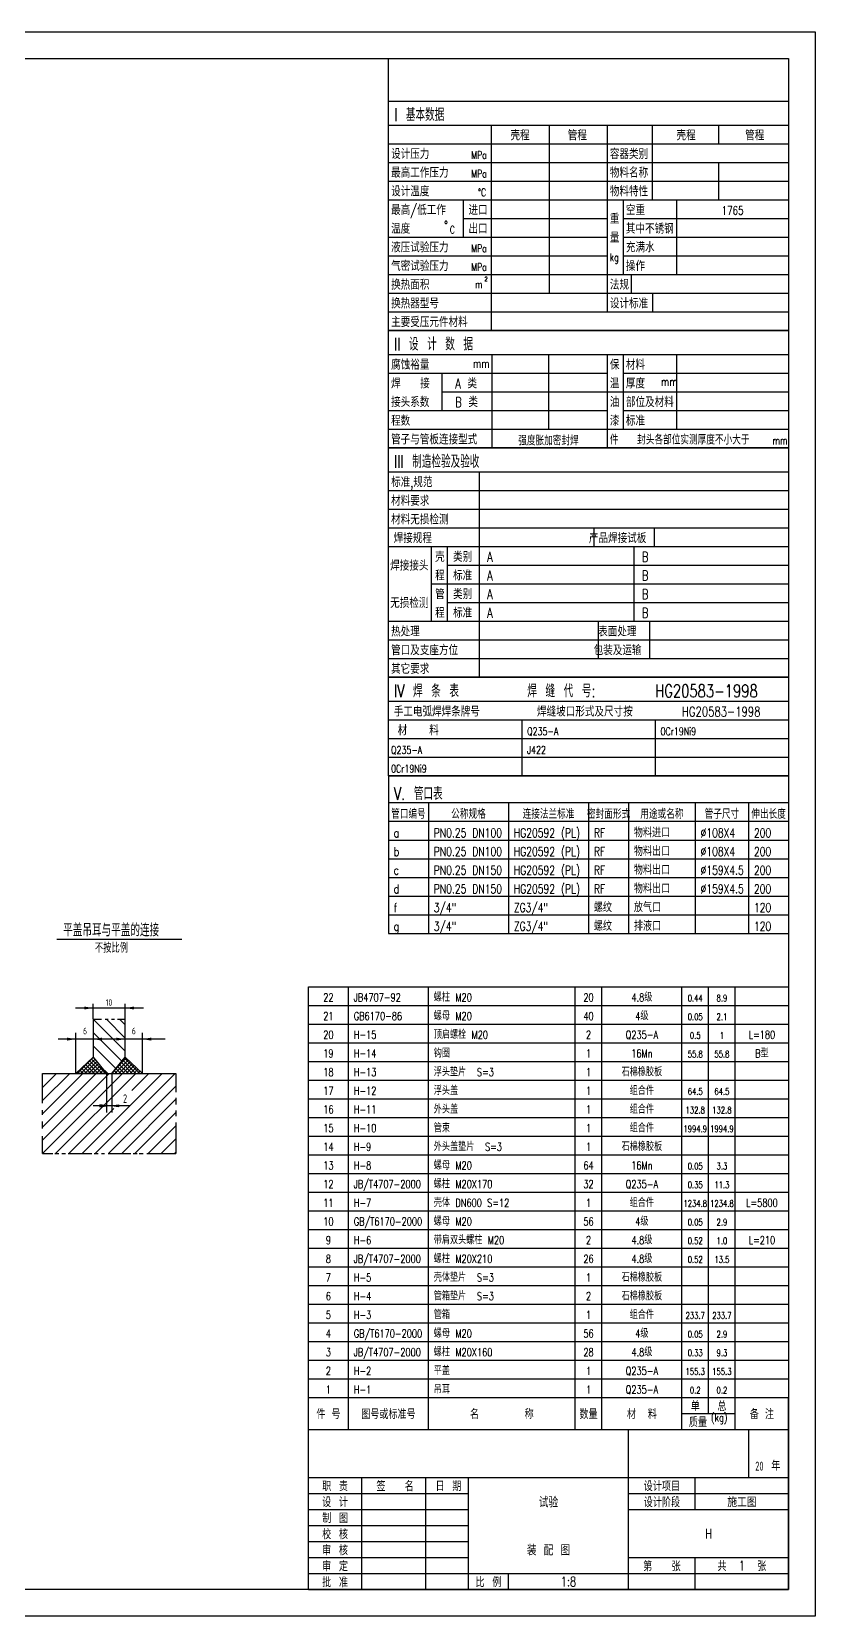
# Model space of a CAD drawing. Extents: x -200 to 6528, y -80 to 4672.
# Drawn here: x 4178 to 6528, y -80 to 4672 of the extents above; entities that cross this region are included whole.
import ezdxf
from ezdxf.enums import TextEntityAlignment as Align

# ---------------------------------------------------------------- set-up
doc = ezdxf.new("R2010")
doc.units = 0
doc.header["$LTSCALE"] = 30
doc.header["$MEASUREMENT"] = 0
doc.layers.get('DEFPOINTS').update_dxf_attribs({"linetype": 'CONTINUOUS'})
doc.layers.add('1', color=2, linetype='CONTINUOUS')
doc.layers.add('2', color=1, linetype='CONTINUOUS')
doc.styles.add('HZ', font='txt', dxfattribs={"width": 0.75, "bigfont": 'hztxt'})
doc.styles.get("Standard").update_dxf_attribs({"font": 'isocp.shx', "width": 0.707, "bigfont": 'hztxt.shx'})

# ---------------------------------------------------------------- blocks, each defined once
blk = doc.blocks.new('FZTJD000')
at = {"layer": '1'}
for p, q in [((10.33, 80.29), (57.16, 80.29)), ((42.84, 54.52), (17.29, 54.52)), ((23.95, 50.48), (23.95, 56.09)), ((35.95, 50.48), (35.95, 56.09)), ((50.9, 42.86), (10.83, 42.86)), ((17.49, 30.18), (17.49, 45.22)), ((42.41, 30.18), (42.41, 45.22))]:
    blk.add_line(p, q, dxfattribs=at)
at = {"layer": '1', "linetype": 'CONTINUOUS'}
for p, q in [((23.95, 50.3), (27.12, 50.3)), ((35.95, 38.3), (23.95, 50.3)), ((28.41, 50.3), (29.52, 50.3)), ((35.95, 43.25), (28.9, 50.3)), ((30.81, 50.3), (31.92, 50.3)), ((33.03, 50.3), (35.95, 50.3)), ((35.95, 48.2), (33.85, 50.3)), ((34.72, 34.58), (23.95, 45.35)), ((17.98, 30), (24, 36.02)), ((32.48, 31.86), (23.95, 40.4)), ((32.08, 31.37), (36.38, 35.67)), ((41.42, 30), (35.68, 35.74)), ((4.95, 18.91), (4.95, 30)), ((4.95, 0), (34.95, 30)), ((4.95, 4.95), (30, 30)), ((4.95, 9.9), (25.05, 30)), ((4.95, 14.85), (20.1, 30)), ((4.95, 19.8), (15.15, 30)), ((4.95, 24.75), (10.2, 30)), ((4.95, 29.7), (5.25, 30)), ((9.9, 0), (39.9, 30)), ((18.79, 30), (18.16, 30.63)), ((20.2, 30), (18.89, 31.31)), ((19.39, 30), (24.63, 35.24)), ((21.62, 30), (19.62, 32)), ((19.8, 0), (49.8, 30)), ((23.03, 30), (20.35, 32.69)), ((20.81, 30), (25.27, 34.47)), ((24.45, 30), (21.08, 33.37)), ((25.86, 30), (21.81, 34.06)), ((22.22, 30), (25.91, 33.69)), ((27.28, 30), (22.53, 34.74)), ((28.69, 30), (23.26, 35.43)), ((23.64, 30), (26.55, 32.91)), ((24.75, 0), (54.75, 30)), ((25.05, 30), (27.19, 32.14)), ((26.46, 30), (27.83, 31.36)), ((29.4, 30), (26.87, 32.53)), ((27.88, 30), (28.47, 30.59)), ((28.95, 30), (28.95, 15.35)), ((30.95, 30), (30.95, 15.35)), ((31.52, 30), (31.21, 30.31)), ((32.93, 30), (31.85, 31.09)), ((32.12, 30), (37.11, 34.99)), ((34.35, 30), (32.48, 31.86)), ((35.76, 30), (33.12, 32.64)), ((33.54, 30), (37.84, 34.3)), ((37.18, 30), (33.76, 33.41)), ((38.59, 30), (34.4, 34.19)), ((34.95, 30), (38.56, 33.61)), ((40, 30), (35.04, 34.97)), ((36.36, 30), (39.29, 32.93)), ((37.78, 30), (40.02, 32.24)), ((38.4, 23.55), (44.85, 30)), ((39.19, 30), (40.75, 31.56)), ((40.61, 30), (41.48, 30.87)), ((42.02, 30), (42.21, 30.19)), ((54.95, 30), (54.95, 22.98)), ((29.7, 0), (54.95, 25.25)), ((37.65, 17.85), (23.95, 17.85)), ((34.65, 0), (54.95, 20.3)), ((54.95, 20.86), (54.95, 18.38)), ((4.95, 14.49), (4.95, 16.26)), ((4.95, 9.36), (4.95, 12.02)), ((14.85, 0), (31.73, 16.88)), ((39.6, 0), (54.95, 15.35)), ((54.95, 16.08), (54.95, 13.96)), ((4.95, 0), (4.95, 6.54)), ((44.55, 0), (54.95, 10.4)), ((54.95, 11.66), (54.95, 0)), ((4.95, 0), (8.83, 0)), ((9.57, 0), (11.05, 0)), ((12.16, 0), (13.64, 0)), ((14.56, 0), (23.43, 0)), ((24.35, 0), (25.83, 0)), ((27.12, 0), (28.23, 0)), ((29.52, 0), (38.02, 0)), ((38.94, 0), (40.42, 0)), ((41.16, 0), (42.64, 0)), ((44.11, 0), (54.95, 0)), ((49.5, 0), (54.95, 5.45)), ((54.45, 0), (54.95, 0.5))]:
    blk.add_line(p, q, dxfattribs=at)
for points in [[(26.45, 17.43), (28.95, 17.85), (26.45, 18.27), (26.45, 17.43)], [(33.45, 17.43), (30.95, 17.85), (33.45, 18.27), (33.45, 17.43)]]:
    blk.add_lwpolyline(points, close=True, dxfattribs=at)
at = {"layer": '1', "linetype": 'BYBLOCK'}
for p in [(35.95, 54.52), (23.95, 42.86), (42.41, 42.86)]:
    blk.add_point(p, dxfattribs=at)
for points in [[(20.62, 53.96), (20.62, 55.07), (23.95, 54.52)], [(39.28, 53.96), (39.28, 55.07), (35.95, 54.52)], [(14.16, 42.31), (14.16, 43.42), (17.49, 42.86)], [(27.28, 42.31), (27.28, 43.42), (23.95, 42.86)], [(32.62, 42.31), (32.62, 43.42), (35.95, 42.86)], [(45.74, 42.31), (45.74, 43.42), (42.41, 42.86)]]:
    blk.add_solid(points, dxfattribs=at)
at = {"layer": '2', "linetype": 'CONTINUOUS'}
blk.add_line((4.95, 30), (54.95, 30), dxfattribs=at)
blk.add_lwpolyline([(23.95, 50.3), (23.95, 36.07), (28.95, 30), (30.95, 30), (35.95, 36.07), (35.95, 50.3)], dxfattribs=at)
for points in [[(17.49, 30), (23.95, 36.07), (28.95, 30)], [(42.41, 30), (35.95, 36.07), (30.95, 30)]]:
    blk.add_lwpolyline(points, close=True, dxfattribs=at)
at = {"layer": 'DEFPOINTS', "color": 0, "linetype": 'BYBLOCK'}
for p in [(23.95, 50.3), (35.95, 50.3), (23.95, 36.07), (35.95, 36.07), (17.49, 30), (42.41, 30)]:
    blk.add_point(p, dxfattribs=at)
at = {"layer": '1', "width": 0.75}
blk.add_text('平盖吊耳与平盖的连接', height=4.8, dxfattribs=at).set_placement((12.7, 81.35))
at = {"layer": '1', "linetype": 'CONTINUOUS', "width": 0.765432}
blk.add_text('不按比例', height=3.2, dxfattribs=at).set_placement((24.61, 75.31), (37.01, 75.31), align=Align.FIT)
at = {"layer": '1', "width": 0.75}
blk.add_text('2', height=3.2, dxfattribs=at).set_placement((35.92, 18.96), align=Align.CENTER)
for tag, p in [('BB', (29.89, 55.34)), ('H', (20.92, 44.66)), ('H', (39.21, 44.66))]:
    blk.add_attdef(tag, text='', height=2.5, dxfattribs=at).set_placement(p, align=Align.CENTER)
blk = doc.blocks.new('BT4')
at = {"layer": '1'}
for p, q in [((-180, 12), (0, 12)), ((-165, 0), (-165, 12)), ((-135, 0), (-135, 12)), ((-80, 0), (-80, 12)), ((-70, 0), (-70, 12)), ((-40, 0), (-40, 12)), ((-30, 6), (-30, 12)), ((-20, 0), (-20, 12)), ((-40, 6), (-20, 6))]:
    blk.add_line(p, q, dxfattribs=at)
at = {"layer": '2'}
for p, q in [((-180, 0), (-180, 12)), ((0, 0), (0, 12)), ((-180, 0), (0, 0)), ((-180, 0), (0, 0))]:
    blk.add_line(p, q, dxfattribs=at)
at = {"layer": '1', "style": 'HZ', "width": 0.75}
for s, p in [('件 号', (-172.5, 6)), ('图号或标准号', (-150, 6)), ('名       称', (-107.5, 6)), ('数量', (-75, 6)), ('材  料', (-55, 6)), ('单', (-35, 9)), ('总', (-25, 9)), ('备 注', (-10, 6)), ('质量', (-34, 3))]:
    blk.add_text(s, height=3.36, dxfattribs=at).set_placement(p, align=Align.MIDDLE)
blk.add_text('(kg)', height=3, dxfattribs=at).set_placement((-26, 3), align=Align.CENTER)

msp = doc.modelspace()

# ---------------------------------------------------------------- linework, layer by layer
at = {"layer": '1'}
for p, q in [((5248, 4392), (6448, 4392)), ((5556.5, 4392), (5556.5, 3776)), ((5730.3, 4392), (5730.3, 3888)), ((5904, 4392), (5904, 3832)), ((6039.2, 4392), (6039.2, 4168)), ((6237.8, 4392), (6237.8, 4336)), ((5248, 4336), (6448, 4336)), ((5248, 4280), (6448, 4280)), ((6237.8, 4280), (6237.8, 4168)), ((5248, 4224), (6448, 4224)), ((5248, 4168), (6448, 4168)), ((5472, 4168), (5472, 4056)), ((5952, 4168), (5952, 3944)), ((6112, 4168), (6112, 3944)), ((5472, 4112), (5904, 4112)), ((5952, 4112), (6448, 4112)), ((5248, 4056), (5904, 4056)), ((5952, 4056), (6448, 4056)), ((5248, 4000), (5904, 4000)), ((5952, 4000), (6448, 4000)), ((5248, 3944), (6448, 3944)), ((5976, 3944), (5976, 3888)), ((5248, 3888), (6448, 3888)), ((6040, 3888), (6040, 3832)), ((5248, 3832), (6448, 3832)), ((5248, 3704), (6448, 3704)), ((5558.4, 3704), (5558.4, 3424)), ((5728, 3704), (5728, 3480)), ((5904, 3704), (5904, 3424)), ((5952, 3704), (5952, 3480)), ((6112, 3704), (6112, 3480)), ((5248, 3648), (5904, 3648)), ((5408, 3648), (5408, 3536)), ((5952, 3648), (6448, 3648)), ((5408, 3592), (6448, 3592)), ((5248, 3536), (5904, 3536)), ((5952, 3536), (6448, 3536)), ((5248, 3480), (6448, 3480)), ((5248, 3352), (6448, 3352)), ((5520, 3352), (5520, 2736)), ((5248, 3296), (6448, 3296)), ((5248, 3240), (6448, 3240)), ((5248, 3184), (6448, 3184)), ((5864, 3184), (5864, 3128)), ((6044.5, 3184), (6044.5, 3128)), ((5248, 3128), (6448, 3128)), ((5376, 3128), (5376, 2904)), ((5424, 3128), (5424, 2904)), ((5984, 3128), (5984, 2904)), ((5424, 3072), (6448, 3072)), ((5376, 3016), (6448, 3016)), ((5424, 2960), (6448, 2960)), ((5248, 2904), (6448, 2904)), ((5877.4, 2904), (5877.4, 2792)), ((6031.1, 2904), (6031.1, 2792)), ((5248, 2848), (6448, 2848)), ((5248, 2792), (6448, 2792)), ((5248, 2664), (6448, 2664)), ((5248, 2608), (6448, 2608)), ((5648, 2608), (5648, 2440)), ((6048, 2608), (6048, 2440)), ((5248, 2552), (6448, 2552)), ((5248, 2496), (6448, 2496)), ((5248, 2440), (6448, 2440)), ((5248, 2360), (6448, 2360)), ((5368, 2360), (5368, 1968)), ((5608, 2360), (5608, 1968)), ((5848, 2360), (5848, 1968)), ((5968, 2360), (5968, 1968)), ((6168, 2360), (6168, 1968)), ((6328, 2360), (6328, 1968)), ((5248, 2304), (6448, 2304)), ((5248, 2248), (6448, 2248)), ((5248, 2192), (6448, 2192)), ((5248, 2136), (6448, 2136)), ((5248, 2080), (6448, 2080)), ((5248, 2024), (6448, 2024)), ((5008, 1808), (6448, 1808)), ((5128, 576), (5128, 1808)), ((5368, 576), (5368, 1808)), ((5808, 576), (5808, 1808)), ((5888, 576), (5888, 1808)), ((6128, 576), (6128, 1808)), ((6208, 576), (6208, 1808)), ((6288, 576), (6288, 1808)), ((5008, 1752), (6448, 1752)), ((5008, 1696), (6448, 1696)), ((5008, 1640), (6448, 1640)), ((5008, 1584), (6448, 1584)), ((5008, 1528), (6448, 1528)), ((5008, 1472), (6448, 1472)), ((5008, 1416), (6448, 1416)), ((5008, 1360), (6448, 1360)), ((5008, 1304), (6448, 1304)), ((5008, 1248), (6448, 1248)), ((5008, 1192), (6448, 1192)), ((5008, 1136), (6448, 1136)), ((5008, 1080), (6448, 1080)), ((5008, 1024), (6448, 1024)), ((5008, 968), (6448, 968)), ((5008, 912), (6448, 912)), ((5008, 856), (6448, 856)), ((5008, 800), (6448, 800)), ((5008, 744), (6448, 744)), ((5008, 688), (6448, 688)), ((5008, 632), (6448, 632)), ((5968, 0), (5968, 480)), ((6328, 480), (6328, 336)), ((5008, 336), (6448, 336)), ((5168, 0), (5168, 336)), ((5359.8, 0), (5359.8, 336)), ((5488, 0), (5488, 336)), ((6168, 240), (6168, 336)), ((5008, 288), (5488, 288)), ((5968, 288), (6448, 288)), ((5008, 240), (5488, 240)), ((5968, 240), (6448, 240)), ((5008, 192), (5488, 192)), ((5008, 144), (5488, 144)), ((5008, 96), (5488, 96)), ((5968, 96), (6448, 96)), ((6168, 0), (6168, 96)), ((5008, 48), (6448, 48)), ((5608, 0), (5608, 48))]:
    msp.add_line(p, q, dxfattribs=at)
msp.add_lwpolyline([(-200, -80), (-200, 4672), (6528, 4672), (6528, -80)], close=True, dxfattribs=at)
at = {"layer": '2'}
for p, q in [((5248, 4464), (5248, 4592)), ((5248, 4592), (6448, 4592)), ((6448, 4592), (6448, 3776)), ((5248, 3776), (5248, 4464)), ((5248, 4464), (6448, 4464)), ((6448, 3776), (5248, 3776)), ((5248, 3424), (5248, 3776)), ((5248, 3776), (6448, 3776)), ((6448, 3776), (6448, 3424)), ((5248, 2736), (5248, 3424)), ((5248, 3424), (6448, 3424)), ((6448, 3424), (5248, 3424)), ((6448, 3424), (6448, 2736)), ((6448, 2736), (5248, 2736)), ((5248, 2440), (5248, 1968)), ((5248, 1968), (6448, 1968)), ((5008, 576), (5008, 1808)), ((5008, 480), (6448, 480)), ((5008, 0), (5008, 480)), ((6448, 0), (6448, 480)), ((5008, 0), (6448, 0))]:
    msp.add_line(p, q, dxfattribs=at)
for points in [[(0, 0), (0, 4592), (6448, 4592), (6448, 0)], [(5248, 2440), (5248, 2736), (6448, 2736), (6448, 2440)]]:
    msp.add_lwpolyline(points, close=True, dxfattribs=at)

# ---------------------------------------------------------------- block references
at = {"layer": '1'}
ref = msp.add_blockref('FZTJD000', (4171, 1308), dxfattribs=dict(at, xscale=8, yscale=8, zscale=8))
ref.add_attrib('H', '6', dxfattribs={"height": 20, "width": 0.75}).set_placement((4338.3, 1665.3), align=Align.CENTER)
ref.add_attrib('H', '6', dxfattribs={"height": 20, "width": 0.75}).set_placement((4484.7, 1665.3), align=Align.CENTER)
ref.add_attrib('BB', '10', dxfattribs={"height": 20, "width": 0.75}).set_placement((4410.1, 1750.8), align=Align.CENTER)
at = {"layer": '1', "xscale": 8, "yscale": 8, "zscale": 8}
msp.add_blockref('BT4', (6448, 480), dxfattribs=at)

# ---------------------------------------------------------------- texts
at = {"layer": '1', "style": 'HZ', "width": 0.75}
for s, height, p in [(' I 基本数据', 38.4, (5239.1, 4404)), ('壳程', 29.44, (5613.9, 4346.4)), ('管程', 29.44, (5785.8, 4346.4)), ('壳程', 29.44, (6111.7, 4346.4)), ('管程', 29.44, (6317.7, 4346.4)), ('设计压力', 29.44, (5256, 4290.4)), ('MPa', 23.04, (5496, 4290.4)), ('容器类别', 29.44, (5912, 4290.4)), ('最高工作压力', 29.44, (5256, 4234.4)), ('MPa', 23.04, (5496, 4234.4)), ('物料名称', 29.44, (5912, 4234.4)), ('设计温度', 29.44, (5256, 4178.4)), ('%%dC', 23.04, (5516.6, 4178.4)), ('物料特性', 29.44, (5912, 4178.4)), ('最高/低工作', 29.44, (5256, 4122.4)), ('进口', 29.44, (5488, 4122.4)), ('空重', 29.44, (5960, 4122.4)), ('温度', 29.44, (5256, 4066.4)), ('o', 12.8, (5416, 4096)), ('C', 23, (5432, 4066.4)), ('出口', 29.44, (5488, 4066.4)), ('重', 29.4, (5912, 4096)), ('其中不锈钢', 29.44, (5960, 4066.4)), ('液压试验压力', 29.44, (5256, 4010.4)), ('量', 29.4, (5912, 4040)), ('充满水', 29.44, (5960, 4010.4)), ('MPa', 23.04, (5496, 4010.4)), ('kg', 23.04, (5912, 3984)), ('气密试验压力', 29.44, (5256, 3954.4)), ('MPa', 23.04, (5496, 3954.4)), ('操作', 29.44, (5960, 3954.4)), ('换热面积', 29.44, (5256, 3898.4)), ('m', 23, (5508, 3902.4)), ('2', 12.8, (5536, 3924)), ('法规', 29.44, (5912, 3898.4)), ('换热器型号', 29.44, (5256, 3842.4)), ('设计标准', 29.44, (5912, 3842.4)), ('主要受压元件材料', 29.44, (5256, 3786.4)), ('II 设 计 数 据', 38.4, (5264, 3716)), ('腐蚀裕量', 29.44, (5256, 3658.4)), ('mm', 25.6, (5501.7, 3664.1)), ('保', 29.4, (5912, 3658.4)), ('材料', 29.44, (5960, 3658.4)), ('焊', 29.4, (5256, 3602.4)), ('接', 29.4, (5343.2, 3602.4)), ('A 类', 29.44, (5448.3, 3602.4)), ('温', 29.4, (5912, 3602.4)), ('厚度', 29.44, (5960, 3602.4)), ('mm', 25.6, (6065.4, 3609.6)), ('接头系数', 29.44, (5256, 3546.4)), ('B 类', 29.44, (5448.3, 3546.4)), ('油', 29.4, (5912, 3546.4)), ('部位及材料', 29.44, (5960, 3546.4)), ('程数', 29.44, (5256, 3490.4)), ('漆', 29.4, (5912, 3490.4)), ('标准', 29.44, (5960, 3490.4)), ('管子与管板连接型式', 29.44, (5256, 3434.4)), ('件   封头各部位实测厚度不小大于', 25.6, (5912, 3434.4)), ('mm', 23.04, (6400, 3434.4)), ('III 制造检验及验收', 38.4, (5264, 3364)), ('标准,规范', 29.44, (5256, 3306.4)), ('材料要求', 29.44, (5256, 3250.4)), ('材料无损检测', 29.44, (5256, 3194.4)), ('焊接规程                      产品焊接试板', 29.44, (5263.7, 3138.4)), ('壳', 29.4, (5388, 3082.4)), ('类别', 29.44, (5441.8, 3082.4)), ('A', 29.4, (5544, 3082.4)), ('B', 29.4, (6008, 3082.4)), ('焊接接头', 29.44, (5253.3, 3056)), ('程', 29.4, (5388, 3026.4)), ('标准', 29.44, (5441.8, 3026.4)), ('A', 29.4, (5544, 3026.4)), ('B', 29.4, (6008, 3026.4)), ('管', 29.4, (5388, 2970.4)), ('类别', 29.44, (5441.8, 2970.4)), ('A', 29.4, (5544, 2970.4)), ('B', 29.4, (6008, 2970.4)), ('无损检测', 29.44, (5253.3, 2944)), ('程', 29.4, (5388, 2914.4)), ('标准', 29.44, (5441.8, 2914.4)), ('A', 29.4, (5544, 2914.4)), ('B', 29.4, (6008, 2914.4)), ('热处理                         表面处理', 29.44, (5256, 2858.4)), ('管口及支座方位                   包装及运输', 29.44, (5256, 2802.4)), ('其它要求', 29.44, (5256, 2746.4)), ('IV 焊 条 表       焊 缝 代 号:', 38.4, (5264, 2676)), ('HG20583-1998', 38.4, (6048, 2676)), ('手工电弧焊焊条牌号        焊缝坡口形式及尺寸按', 29.44, (5264, 2618.4)), ('HG20583-1998', 29.44, (6128, 2618.4)), (' 材   料', 29.44, (5256, 2562.4)), ('Q235-A', 23.04, (5664, 2562.4)), ('0Cr19Ni9', 23.04, (6064, 2562.4)), ('Q235-A', 23.04, (5256, 2506.4)), ('J422', 23.04, (5664, 2506.4)), ('0Cr19Ni9', 23.04, (5256, 2450.4)), ('V. 管口表', 38.4, (5264, 2368)), ('PN0.25 DN100', 26.88, (5384, 2256)), ('HG20592 (PL)', 26.88, (5624, 2256)), ('RF', 26.88, (5864, 2256)), ('物料进口', 26.88, (5984, 2256)), ('%%c108X4', 26.88, (6184, 2256)), ('200', 26.88, (6344, 2256)), ('a', 26.9, (5264, 2256)), ('b', 26.9, (5264, 2200)), ('PN0.25 DN100', 26.88, (5384, 2200)), ('HG20592 (PL)', 26.88, (5624, 2200)), ('RF', 26.88, (5864, 2200)), ('物料出口', 26.88, (5984, 2200)), ('%%c108X4', 26.88, (6184, 2200)), ('200', 26.88, (6344, 2200)), ('c', 26.9, (5264, 2144)), ('PN0.25 DN150', 26.88, (5384, 2144)), ('HG20592 (PL)', 26.88, (5624, 2144)), ('RF', 26.88, (5864, 2144)), ('物料出口', 26.88, (5984, 2144)), ('%%c159X4.5', 26.88, (6184, 2144)), ('200', 26.88, (6344, 2144)), ('d', 26.9, (5264, 2088)), ('PN0.25 DN150', 26.88, (5384, 2088)), ('HG20592 (PL)', 26.88, (5624, 2088)), ('RF', 26.88, (5864, 2088)), ('物料出口', 26.88, (5984, 2088)), ('%%c159X4.5', 26.88, (6184, 2088)), ('200', 26.88, (6344, 2088)), ('f', 26.9, (5264, 2032)), ('3/4"', 26.88, (5384, 2032)), ('ZG3/4"', 26.88, (5624, 2032)), ('螺纹', 26.88, (5864, 2032)), ('放气口', 26.88, (5984, 2032)), ('120', 26.88, (6344, 2032)), ('3/4"', 26.88, (5384, 1976)), ('ZG3/4"', 26.88, (5624, 1976)), ('螺纹', 26.88, (5864, 1976)), ('排液口', 26.88, (5984, 1976)), ('120', 26.88, (6344, 1976)), ('g', 26.9, (5264, 1976)), ('JB4707-92', 24, (5144, 1764)), ('螺柱 M20', 24, (5384, 1764)), ('GB6170-86', 24, (5144, 1708)), ('螺母 M20', 24, (5384, 1708)), ('H-15', 24, (5144, 1652)), ('顶启螺栓 M20', 24, (5384, 1652)), ('H-14', 24, (5144, 1596)), ('钩圈', 24, (5384, 1596)), ('H-13', 24, (5144, 1540)), ('浮头垫片  S=3', 24, (5384, 1540)), ('H-12', 24, (5144, 1484)), ('浮头盖', 24, (5384, 1484)), ('H-11', 24, (5144, 1428)), ('外头盖', 24, (5384, 1428)), ('H-10', 24, (5144, 1372)), ('管束', 24, (5384, 1372)), ('H-9', 24, (5144, 1316)), ('外头盖垫片  S=3', 24, (5384, 1316)), ('H-8', 24, (5144, 1260)), ('螺母 M20', 24, (5384, 1260)), ('JB/T4707-2000', 24, (5144, 1204)), ('螺柱 M20X170', 24, (5384, 1204)), ('H-7', 24, (5144, 1148)), ('壳体 DN600 S=12', 24, (5384, 1148)), ('GB/T6170-2000', 24, (5144, 1092)), ('螺母 M20', 24, (5384, 1092)), ('H-6', 24, (5144, 1036)), ('带肩双头螺柱 M20', 24, (5384, 1036)), ('JB/T4707-2000', 24, (5144, 980)), ('螺柱 M20X210', 24, (5384, 980)), ('壳体垫片  S=3', 24, (5384, 924)), ('H-5', 24, (5144, 924)), ('H-4', 24, (5144, 868)), ('管箱垫片  S=3', 24, (5384, 868)), ('H-3', 24, (5144, 812)), ('管箱', 24, (5384, 812)), ('GB/T6170-2000', 24, (5144, 756)), ('螺母 M20', 24, (5384, 756)), ('JB/T4707-2000', 24, (5144, 700)), ('螺柱 M20X160', 24, (5384, 700)), ('H-2', 24, (5144, 644)), ('平盖', 24, (5384, 644)), ('H-1', 24, (5144, 588)), ('吊耳', 24, (5384, 588))]:
    msp.add_text(s, height=height, dxfattribs=at).set_placement(p)
for s, height, p in [('1765', 25.6, (6280, 4136)), ('强度胀加密封焊', 25.6, (5728, 3448)), ('试验', 32, (5728, 264)), ('施工图', 28.8, (6308, 264)), ('H', 28.8, (6208, 168)), ('装 配 图', 32, (5728, 120)), ('1', 28.8, (6308, 72)), ('1:8', 28.8, (5788, 24))]:
    msp.add_text(s, height=height, dxfattribs=at).set_placement(p, align=Align.MIDDLE)
for s, height, p in [('管口编号', 25.6, (5308, 2312)), ('公称规格', 25.6, (5488, 2312)), ('连接法兰标准', 25.6, (5728, 2312)), ('密封面形式', 25.6, (5908, 2312)), ('用途或名称', 25.6, (6068, 2312)), ('管子尺寸', 25.6, (6248, 2312)), ('伸出长度', 25.6, (6388, 2312)), ('22', 24, (5068, 1764)), ('20', 24, (5848, 1764)), ('4.8级', 24, (6008, 1764)), ('0.44', 20, (6168, 1764)), ('8.9', 20, (6248, 1764)), ('21', 24, (5068, 1708)), ('40', 24, (5848, 1708)), ('4级', 24, (6008, 1708)), ('0.05', 20, (6168, 1708)), ('2.1', 20, (6248, 1708)), ('20', 24, (5068, 1652)), ('2', 24, (5848, 1652)), ('Q235-A', 24, (6008, 1652)), ('0.5', 20, (6168, 1652)), ('1', 20, (6248, 1652)), ('L=180', 24, (6368, 1652)), ('19', 24, (5068, 1596)), ('1', 24, (5848, 1596)), ('16Mn', 24, (6008, 1596)), ('55.8', 20, (6168, 1596)), ('55.8', 20, (6248, 1596)), ('B型', 24, (6368, 1596)), ('18', 24, (5068, 1540)), ('1', 24, (5848, 1540)), ('石棉橡胶板', 24, (6008, 1540)), ('17', 24, (5068, 1484)), ('1', 24, (5848, 1484)), ('组合件', 24, (6008, 1484)), ('64.5', 20, (6168, 1484)), ('64.5', 20, (6248, 1484)), ('16', 24, (5068, 1428)), ('1', 24, (5848, 1428)), ('组合件', 24, (6008, 1428)), ('132.8', 20, (6168, 1428)), ('132.8', 20, (6248, 1428)), ('15', 24, (5068, 1372)), ('1', 24, (5848, 1372)), ('组合件', 24, (6008, 1372)), ('1994.9', 20, (6168, 1372)), ('1994.9', 20, (6248, 1372)), ('14', 24, (5068, 1316)), ('1', 24, (5848, 1316)), ('石棉橡胶板', 24, (6008, 1316)), ('13', 24, (5068, 1260)), ('64', 24, (5848, 1260)), ('16Mn', 24, (6008, 1260)), ('0.05', 20, (6168, 1260)), ('3.3', 20, (6248, 1260)), ('12', 24, (5068, 1204)), ('32', 24, (5848, 1204)), ('Q235-A', 24, (6008, 1204)), ('0.35', 20, (6168, 1204)), ('11.3', 20, (6248, 1204)), ('11', 24, (5068, 1148)), ('1', 24, (5848, 1148)), ('组合件', 24, (6008, 1148)), ('1234.8', 20, (6168, 1148)), ('1234.8', 20, (6248, 1148)), ('L=5800', 24, (6368, 1148)), ('10', 24, (5068, 1092)), ('56', 24, (5848, 1092)), ('4级', 24, (6008, 1092)), ('0.05', 20, (6168, 1092)), ('2.9', 20, (6248, 1092)), ('9', 24, (5068, 1036)), ('2', 24, (5848, 1036)), ('4.8级', 24, (6008, 1036)), ('0.52', 20, (6168, 1036)), ('1.0', 20, (6248, 1036)), ('L=210', 24, (6368, 1036)), ('8', 24, (5068, 980)), ('26', 24, (5848, 980)), ('4.8级', 24, (6008, 980)), ('0.52', 20, (6168, 980)), ('13.5', 20, (6248, 980)), ('石棉橡胶板', 24, (6008, 924)), ('7', 24, (5068, 924)), ('1', 24, (5848, 924)), ('6', 24, (5068, 868)), ('2', 24, (5848, 868)), ('石棉橡胶板', 24, (6008, 868)), ('5', 24, (5068, 812)), ('1', 24, (5848, 812)), ('组合件', 24, (6008, 812)), ('233.7', 20, (6168, 812)), ('233.7', 20, (6248, 812)), ('4', 24, (5068, 756)), ('56', 24, (5848, 756)), ('4级', 24, (6008, 756)), ('0.05', 20, (6168, 756)), ('2.9', 20, (6248, 756)), ('3', 24, (5068, 700)), ('28', 24, (5848, 700)), ('4.8级', 24, (6008, 700)), ('0.33', 20, (6168, 700)), ('9.3', 20, (6248, 700)), ('2', 24, (5068, 644)), ('1', 24, (5848, 644)), ('Q235-A', 24, (6008, 644)), ('155.3', 20, (6168, 644)), ('155.3', 20, (6248, 644)), ('1', 24, (5068, 588)), ('1', 24, (5848, 588)), ('Q235-A', 24, (6008, 588)), ('0.2', 20, (6168, 588)), ('0.2', 20, (6248, 588))]:
    msp.add_text(s, height=height, dxfattribs=at).set_placement(p, align=Align.CENTER)
at = {"layer": '1', "width": 0.75}
for s, p in [('20  年', (6385.5, 373.4)), ('职  责', (5088, 312)), ('签     名', (5268, 312)), ('日  期', (5428, 312)), ('设计项目', (6068, 312)), ('设  计', (5088, 264)), ('设计阶段', (6068, 264)), ('制  图', (5088, 216)), ('校  核', (5088, 168)), ('审  核', (5088, 120)), ('审  定', (5088, 72)), ('第     张', (6068, 72)), ('共        张', (6308, 72)), ('批  准', (5088, 24)), ('比  例', (5548, 24))]:
    msp.add_text(s, height=26.88, dxfattribs=at).set_placement(p, align=Align.MIDDLE)

doc.saveas('drawing.dxf')
